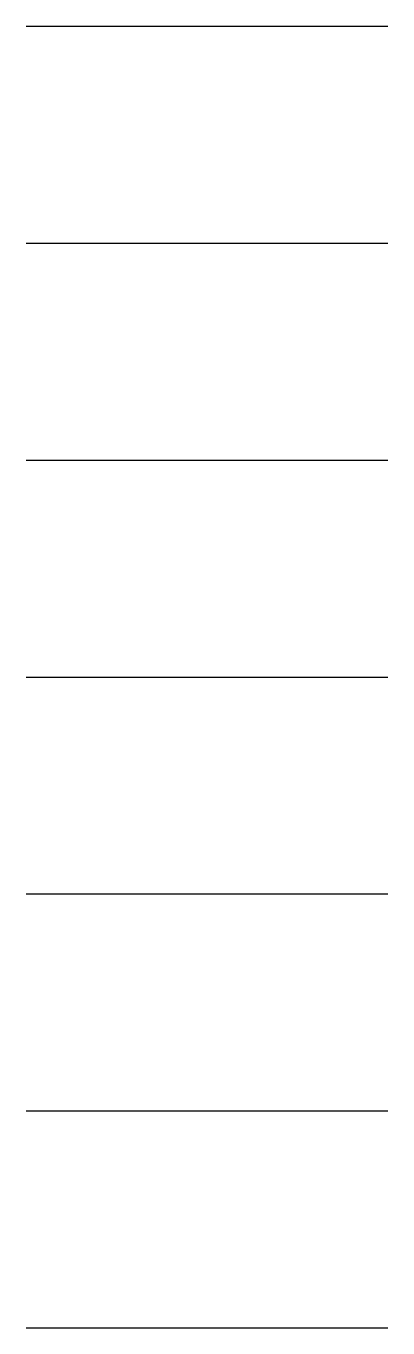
# Model space of a CAD drawing. Header units: millimetres. Extents: x -55 to -50, y 0 to 18.
import ezdxf

# ---------------------------------------------------------------- set-up
doc = ezdxf.new("R2010")
doc.units = ezdxf.units.MM
for name, color, linetype, true_color in [('PEN_1_RGB_255_0_0', 1, 'CONTINUOUS', 0xff0000), ('PEN_2_RGB_0_255_0', 3, 'CONTINUOUS', 0x00ff00), ('PEN_3_RGB_0_0_255', 5, 'CONTINUOUS', 0x0000ff), ('PEN_4_RGB_0_128_255', 4, 'CONTINUOUS', 0x0080ff), ('PEN_5_RGB_255_170_0', 30, 'CONTINUOUS', 0xffaa00), ('PEN_6_RGB_0_170_170', 4, 'CONTINUOUS', 0x00aaaa), ('PEN_7_RGB_85_85_85', 8, 'CONTINUOUS', 0x555555)]:
    doc.layers.add(name, color=color, linetype=linetype, true_color=true_color)

msp = doc.modelspace()

# ---------------------------------------------------------------- linework, layer by layer
at = {"layer": 'PEN_1_RGB_255_0_0', "color": 1, "true_color": 0xff0000}
msp.add_line((-55, 0), (-50, 0), dxfattribs=at)
at = {"layer": 'PEN_2_RGB_0_255_0', "color": 3, "true_color": 0x00ff00}
msp.add_line((-55, 3), (-50, 3), dxfattribs=at)
at = {"layer": 'PEN_3_RGB_0_0_255', "color": 5, "true_color": 0x0000ff}
msp.add_line((-55, 6), (-50, 6), dxfattribs=at)
at = {"layer": 'PEN_4_RGB_0_128_255', "color": 4, "true_color": 0x0080ff}
msp.add_line((-55, 9), (-50, 9), dxfattribs=at)
at = {"layer": 'PEN_5_RGB_255_170_0', "color": 30, "true_color": 0xffaa00}
msp.add_line((-55, 12), (-50, 12), dxfattribs=at)
at = {"layer": 'PEN_6_RGB_0_170_170', "color": 4, "true_color": 0x00aaaa}
msp.add_line((-55, 15), (-50, 15), dxfattribs=at)
at = {"layer": 'PEN_7_RGB_85_85_85', "color": 8, "true_color": 0x555555}
msp.add_line((-55, 18), (-50, 18), dxfattribs=at)

doc.saveas('drawing.dxf')
